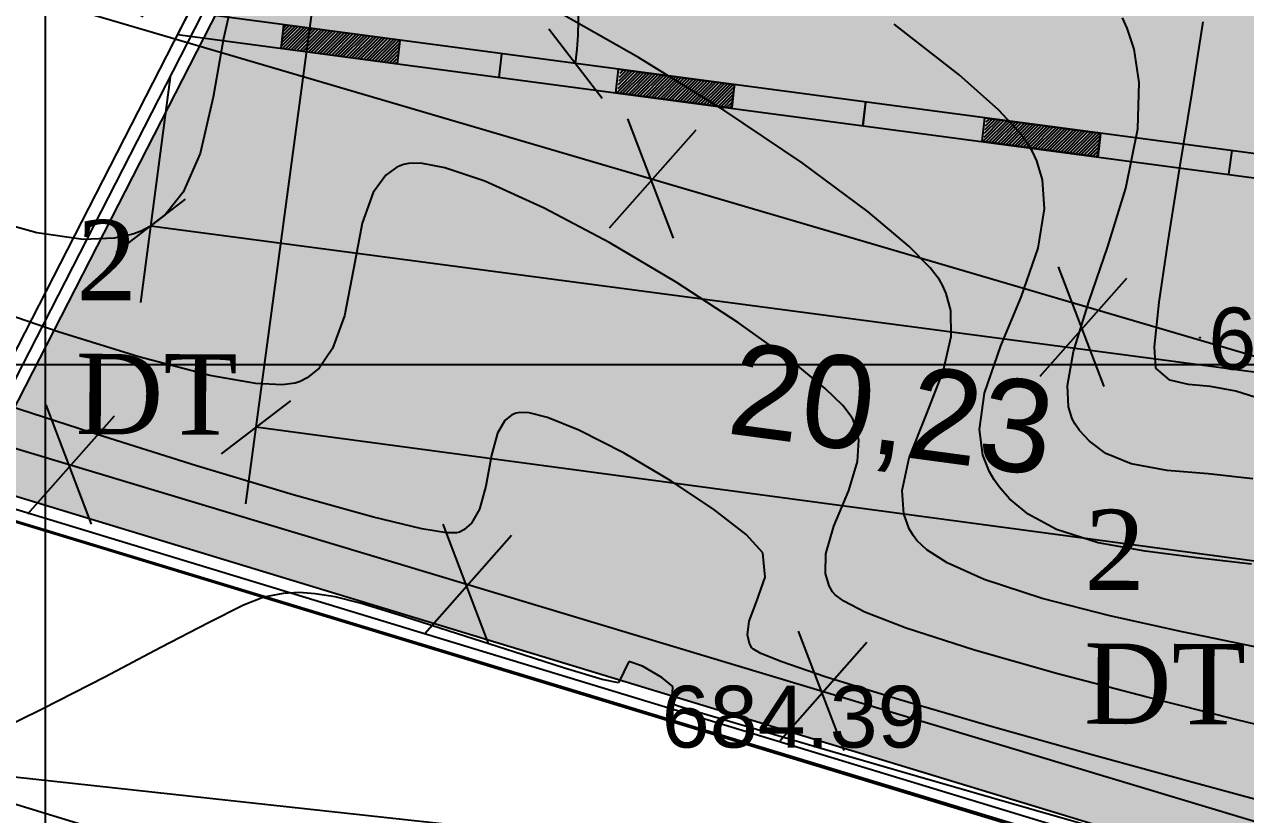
# Model space of a CAD drawing. Header units: feet. Extents: x 3381 to 683417, y 675186 to 4372291.
# Drawn here: x 682640.83 to 682660.59, y 4371935.59 to 4371948.38 of the extents above; entities that cross this region are included whole.
import ezdxf

# ---------------------------------------------------------------- set-up
doc = ezdxf.new("R2010")
doc.units = ezdxf.units.FT
doc.header["$MEASUREMENT"] = 0
doc.header["$PDMODE"] = 34
doc.header["$PDSIZE"] = 0.01
doc.layers.get('0').update_dxf_attribs({"linetype": 'CONTINUOUS'})
doc.layers.get('Defpoints').update_dxf_attribs({"linetype": 'CONTINUOUS'})
for name, color, linetype in [('0_Point_Height', 2, 'CONTINUOUS'), ('0_Point_Point', 7, 'CONTINUOUS'), ('Yazilar', 7, 'CONTINUOUS')]:
    doc.layers.add(name, color=color, linetype=linetype)
for name, color, linetype, lineweight in [('ANA HORIZONTAL', 24, 'CONTINUOUS', 30), ('das tikili', 5, 'CONTINUOUS', 0), ('HORIZANTAL', 24, 'CONTINUOUS', 13), ('km setka', 170, 'CONTINUOUS', 15)]:
    doc.layers.add(name, color=color, linetype=linetype, lineweight=lineweight)
doc.styles.get("Standard").update_dxf_attribs({"font": 'arial.ttf', "height": 1.5})
doc.dimstyles.new('ISO-25', dxfattribs={"dimtxt": 1.5, "dimasz": 1, "dimexe": 1.25, "dimexo": 0.625, "dimtad": 1, "dimtxsty": 'Standard', "dimblk": 'OBLIQUE', "dimcen": 2.5, "dimadec": 0, "dimazin": 0, "dimtfac": 1, "dimtmove": 0, "dimatfit": 3, "dimldrblk": 'OBLIQUE', "dimfxl": 1, "dimarcsym": 0})

# ---------------------------------------------------------------- blocks, each defined once
blk = doc.blocks.new('_Oblique')
at = {"color": 0, "linetype": 'ByBlock', "lineweight": -2}
blk.add_line((-0.5, -0.5), (0.5, 0.5), dxfattribs=at)
blk = doc.blocks.new('*D47')
at = {"color": 0, "lineweight": -2, "transparency": 16777216}
for p, q in [((682639.559, 4371940.221), (682638.048, 4371935.257)), ((682638.412, 4371936.453), (682730.412, 4371908.453)), ((682731.559, 4371912.221), (682730.048, 4371907.257))]:
    blk.add_line(p, q, dxfattribs=at)
at = {"layer": 'Defpoints', "color": 0, "lineweight": 30, "transparency": 16777216}
for p in [(682639.741, 4371940.819), (682731.741, 4371912.819), (682730.412, 4371908.453)]:
    blk.add_point(p, dxfattribs=at)
at = {"color": 0, "lineweight": -2, "transparency": 16777216}
for p, rotation in [((682638.412, 4371936.453), 163.072486935853), ((682730.412, 4371908.453), 343.072486935853)]:
    blk.add_blockref('_Oblique', p, dxfattribs=dict(at, rotation=rotation))
at = {"color": 0, "lineweight": 25, "transparency": 16777216, "insert": (682684.857, 4371923.913), "char_height": 1.5, "attachment_point": 5, "rotation": 343.0725}
blk.add_mtext('96,17', dxfattribs=at)
blk = doc.blocks.new('*D50')
at = {"color": 0, "lineweight": -2, "transparency": 16777216}
for p, q in [((682682.185, 4372025.104), (682678.574, 4372026.952)), ((682679.687, 4372026.383), (682636.687, 4371942.383)), ((682639.185, 4371941.104), (682635.574, 4371942.952))]:
    blk.add_line(p, q, dxfattribs=at)
at = {"layer": 'Defpoints', "color": 0, "lineweight": 30, "transparency": 16777216}
for p in [(682682.741, 4372024.819), (682636.687, 4371942.383), (682639.741, 4371940.819)]:
    blk.add_point(p, dxfattribs=at)
at = {"color": 0, "lineweight": -2, "transparency": 16777216}
for p, rotation in [((682679.687, 4372026.383), 62.89187712919826), ((682636.687, 4371942.383), 242.8918771291982)]:
    blk.add_blockref('_Oblique', p, dxfattribs=dict(at, rotation=rotation))
at = {"color": 0, "lineweight": 25, "transparency": 16777216, "insert": (682656.475, 4371984.388), "char_height": 1.5, "attachment_point": 5, "rotation": 62.8919}
blk.add_mtext('94,37', dxfattribs=at)
blk = doc.blocks.new('*D68')
at = {"color": 0, "lineweight": -2, "transparency": 16777216}
for p, q in [((682645.937, 4371952.028), (682644.406, 4371940.624)), ((682665.992, 4371949.335), (682664.46, 4371937.931)), ((682664.627, 4371939.17), (682644.572, 4371941.863))]:
    blk.add_line(p, q, dxfattribs=at)
at = {"layer": 'Defpoints', "color": 0, "lineweight": 30, "transparency": 16777216}
for p in [(682646.021, 4371952.647, -452.353), (682666.075, 4371949.954, 43.361), (682644.572, 4371941.863)]:
    blk.add_point(p, dxfattribs=at)
at = {"color": 0, "lineweight": -2, "transparency": 16777216}
for p, rotation in [((682644.572, 4371941.863), 172.3520903646151), ((682664.627, 4371939.17), 352.3520903646152)]:
    blk.add_blockref('_Oblique', p, dxfattribs=dict(at, rotation=rotation))
at = {"color": 0, "lineweight": 25, "transparency": 16777216, "insert": (682654.846, 4371942.023), "char_height": 1.5, "attachment_point": 5, "rotation": 352.3521}
blk.add_mtext('20,23', dxfattribs=at)
blk = doc.blocks.new('*D83')
at = {"color": 0, "lineweight": -2, "transparency": 16777216}
for p, q in [((682665.454, 4371950.024), (682635.359, 4371953.309)), ((682636.602, 4371953.174), (682634.819, 4371936.839)), ((682663.67, 4371933.689), (682633.576, 4371936.975))]:
    blk.add_line(p, q, dxfattribs=at)
at = {"layer": 'Defpoints', "color": 0, "lineweight": 30, "transparency": 16777216}
for p in [(682666.075, 4371949.956, 43.361), (682634.819, 4371936.839), (682664.292, 4371933.622, 684.5)]:
    blk.add_point(p, dxfattribs=at)
at = {"color": 0, "lineweight": -2, "transparency": 16777216}
for p, rotation in [((682636.602, 4371953.174), 83.76950340475567), ((682634.819, 4371936.839), 263.7695034047557)]:
    blk.add_blockref('_Oblique', p, dxfattribs=dict(at, rotation=rotation))
at = {"color": 0, "lineweight": 25, "transparency": 16777216, "insert": (682634.445, 4371946.236), "char_height": 1.5, "attachment_point": 5, "rotation": 83.7695}
blk.add_mtext('{\\fArial|b0|i0|c238|p34;16.50}', dxfattribs=at)
blk = doc.blocks.new('*D26')
at = {"color": 0, "lineweight": -2, "transparency": 16777216}
for p, q in [((682677.794, 4372016.966), (682670.881, 4372020.505)), ((682636.947, 4371951.473), (682671.994, 4372019.936)), ((682642.748, 4371948.503), (682635.834, 4371952.042))]:
    blk.add_line(p, q, dxfattribs=at)
at = {"layer": 'Defpoints', "color": 0, "lineweight": 30, "transparency": 16777216}
for p in [(682671.994, 4372019.936), (682678.351, 4372016.681), (682643.304, 4371948.218)]:
    blk.add_point(p, dxfattribs=at)
at = {"color": 0, "lineweight": -2, "transparency": 16777216}
for p, rotation in [((682671.994, 4372019.936), 62.89187712935262), ((682636.947, 4371951.473), 242.8918771293526)]:
    blk.add_blockref('_Oblique', p, dxfattribs=dict(at, rotation=rotation))
at = {"color": 0, "lineweight": 25, "transparency": 16777216, "insert": (682654.465, 4371988.746), "char_height": 1.5, "attachment_point": 5, "rotation": 62.8919}
blk.add_mtext('{\\fArial|b0|i0|c238|p34;77.0}', dxfattribs=at)
blk = doc.blocks.new('*D29')
at = {"color": 0, "lineweight": -2, "transparency": 16777216}
for p, q in [((682643.187, 4371947.529), (682642.704, 4371943.882)), ((682642.868, 4371945.121), (682740.488, 4371932.197)), ((682740.807, 4371934.606), (682740.324, 4371930.958))]:
    blk.add_line(p, q, dxfattribs=at)
at = {"layer": 'Defpoints', "color": 0, "lineweight": 30, "transparency": 16777216}
for p in [(682643.269, 4371948.149), (682740.889, 4371935.225), (682740.488, 4371932.197)]:
    blk.add_point(p, dxfattribs=at)
at = {"color": 0, "lineweight": -2, "transparency": 16777216}
for p, rotation in [((682642.868, 4371945.121), 172.4585361197717), ((682740.488, 4371932.197), 352.4585361197717)]:
    blk.add_blockref('_Oblique', p, dxfattribs=dict(at, rotation=rotation))
at = {"color": 0, "lineweight": 25, "transparency": 16777216, "insert": (682691.86, 4371940.038), "char_height": 1.5, "attachment_point": 5, "rotation": 352.4585}
blk.add_mtext('{\\fArial|b0|i0|c238|p34;98.50}', dxfattribs=at)
blk = doc.blocks.new('*D31')
at = {"color": 0, "lineweight": -2, "transparency": 16777216}
blk.add_line((682646.404, 4371953.33), (682647.179, 4371954.843), dxfattribs=at)
blk.add_arc((682643.941, 4371948.521), 5.853, 352.4341, 62.879, dxfattribs=at)
at = {"layer": 'Defpoints', "color": 0, "lineweight": 30, "transparency": 16777216}
for p in [(682646.119, 4371952.774), (682645.258, 4371951.092), (682649.57, 4371950.126), (682643.941, 4371948.521), (682740.595, 4371935.683)]:
    blk.add_point(p, dxfattribs=at)
at = {"color": 0, "lineweight": -2, "transparency": 16777216}
for p, rotation in [((682646.609, 4371953.73), 152.8790078084072), ((682649.743, 4371947.75), 262.4341392842104)]:
    blk.add_blockref('_Oblique', p, dxfattribs=dict(at, rotation=rotation))
at = {"color": 0, "lineweight": 25, "transparency": 16777216, "insert": (682650.357, 4371951.883), "char_height": 1.5, "attachment_point": 5, "rotation": 297.6566}
blk.add_mtext('70°', dxfattribs=at)
blk = doc.blocks.new('*D32')
at = {"color": 0, "lineweight": -2, "transparency": 16777216}
blk.add_arc((682740.56, 4371935.687), 7.21, 68.4429, 172.4341, dxfattribs=at)
at = {"layer": 'Defpoints', "color": 0, "lineweight": 30, "transparency": 16777216}
for p in [(682763.481, 4371993.705), (682643.941, 4371948.521), (682738.925, 4371942.709), (682740.595, 4371935.683), (682731.623, 4371913.064)]:
    blk.add_point(p, dxfattribs=at)
at = {"color": 0, "lineweight": -2, "transparency": 16777216}
for p, rotation in [((682743.209, 4371942.393), 338.4429207151824), ((682733.413, 4371936.637), 262.434139284192)]:
    blk.add_blockref('_Oblique', p, dxfattribs=dict(at, rotation=rotation))
at = {"color": 0, "lineweight": 25, "transparency": 16777216, "insert": (682736.203, 4371943.103), "char_height": 1.5, "attachment_point": 5, "rotation": 30.4385}
blk.add_mtext('104°', dxfattribs=at)

msp = doc.modelspace()

# ---------------------------------------------------------------- hatches: boundary and pattern name
at = {"lineweight": 25}
h = msp.add_hatch(dxfattribs=at)
h.set_pattern_fill('GRASS', color=3)
h.set_pattern_definition([(90, (1845.1116, -2920.28305), (-0.707106781, 0.707106781), [0.1875, -1.226713563]), (45, (1845.1116, -2920.283), (-0.70710678119, 0.70710678119), [0.1875, -0.8125]), (135, (1845.1116, -2920.283), (-0.70710678119, -0.70710678119), [0.1875, -0.8125])])
edge = h.paths.add_edge_path(flags=16)
edge.add_arc((682658.082, 4371956.212), 3.56, 0, 360)
edge = h.paths.add_edge_path()
edge.add_line((682660.874, 4371958.42), (682665.412, 4371957.812))
edge.add_line((682665.412, 4371957.812), (682665.799, 4371960.701))
edge.add_line((682665.799, 4371960.701), (682658.472, 4371961.691))
edge.add_line((682658.472, 4371961.691), (682660.613, 4371977.547))
edge.add_line((682660.613, 4371977.547), (682668.986, 4371976.416))
edge.add_line((682668.986, 4371976.416), (682669.713, 4371981.799))
edge.add_line((682669.713, 4371981.799), (682665.061, 4371982.471))
edge.add_line((682665.061, 4371982.471), (682665.875, 4371988.112))
edge.add_line((682665.875, 4371988.112), (682673.997, 4371986.959))
edge.add_line((682673.997, 4371986.959), (682677.743, 4372014.074))
edge.add_line((682677.743, 4372014.074), (682677.836, 4372014.764))
edge.add_line((682677.836, 4372014.764), (682677.566, 4372014.27))
edge.add_line((682677.566, 4372014.27), (682640.028, 4371940.941))
edge.add_line((682640.028, 4371940.941), (682731.623, 4371913.064))
edge.add_line((682731.623, 4371913.064), (682763.481, 4371993.705))
edge.add_line((682763.481, 4371993.705), (682756.37, 4371996.426))
edge.add_line((682756.37, 4371996.426), (682754.616, 4371991.842))
edge.add_line((682754.616, 4371991.842), (682746.252, 4371994.776))
edge.add_arc((682905.681, 4371929.891), 172.127, 157.85455, 159.31778)
edge.add_line((682744.647, 4371990.683), (682758.012, 4371988.887))
edge.add_line((682758.012, 4371988.887), (682757.27, 4371983.639))
edge.add_line((682757.27, 4371983.639), (682743.941, 4371985.446))
edge.add_arc((682744.241, 4371982.305), 3.155, 95.4615, 167.5925)
edge.add_line((682741.16, 4371982.983), (682741.16, 4371982.028))
edge.add_line((682741.16, 4371982.028), (682742.827, 4371982.421))
edge.add_line((682742.827, 4371982.421), (682748.418, 4371981.442))
edge.add_line((682748.418, 4371981.442), (682746.468, 4371968.259))
edge.add_line((682746.468, 4371968.259), (682746.249, 4371968.259))
edge.add_line((682746.249, 4371968.259), (682741.16, 4371968.976))
edge.add_line((682741.16, 4371968.976), (682741.771, 4371974.344))
edge.add_line((682741.771, 4371974.344), (682746.874, 4371973.645))
edge.add_line((682746.874, 4371973.645), (682747.225, 4371976.207))
edge.add_line((682747.225, 4371976.207), (682742.045, 4371976.917))
edge.add_line((682742.045, 4371976.917), (682742.641, 4371982.005))
edge.add_line((682742.641, 4371982.005), (682741.06, 4371981.796))
edge.add_line((682741.06, 4371981.796), (682739.004, 4371965.83))
edge.add_line((682739.004, 4371965.83), (682747.74, 4371964.621))
edge.add_line((682747.74, 4371964.621), (682746.909, 4371957.265))
edge.add_line((682746.909, 4371957.265), (682738.126, 4371958.481))
edge.add_line((682738.126, 4371958.481), (682737.747, 4371955.83))
edge.add_line((682737.747, 4371955.83), (682731.62, 4371956.634))
edge.add_arc((682731.183, 4371946.643), 10, 87.4993, 110.7786)
edge.add_line((682727.636, 4371955.993), (682737.385, 4371954.567))
edge.add_line((682737.385, 4371954.567), (682736.758, 4371951.072))
edge.add_line((682736.758, 4371951.072), (682733.448, 4371951.598))
edge.add_line((682733.448, 4371951.598), (682733.841, 4371954.672))
edge.add_line((682733.841, 4371954.672), (682731.31, 4371955.007))
edge.add_line((682731.31, 4371955.007), (682730.905, 4371951.945))
edge.add_line((682730.905, 4371951.945), (682727.581, 4371952.385))
edge.add_line((682727.581, 4371952.385), (682727.933, 4371955.482))
edge.add_line((682727.933, 4371955.482), (682727.139, 4371955.789))
edge.add_arc((682731.353, 4371946.431), 10.263, 114.2395, 179.0096)
edge.add_line((682721.091, 4371946.608), (682720.741, 4371943.972))
edge.add_line((682720.741, 4371943.972), (682717.755, 4371944.299))
edge.add_line((682717.755, 4371944.299), (682716.874, 4371939.436))
edge.add_line((682716.874, 4371939.436), (682708.165, 4371940.649))
edge.add_line((682708.165, 4371940.649), (682708.852, 4371945.55))
edge.add_line((682708.852, 4371945.55), (682701.926, 4371946.469))
edge.add_line((682701.926, 4371946.469), (682702.361, 4371949.743))
edge.add_arc((682699.387, 4371950.138), 3, 352.4412, 442.1402)
edge.add_line((682699.797, 4371953.11), (682687.911, 4371954.75))
edge.add_line((682687.911, 4371954.75), (682686.64, 4371945.333))
edge.add_line((682686.64, 4371945.333), (682679.337, 4371946.312))
edge.add_line((682679.337, 4371946.312), (682680.591, 4371955.761))
edge.add_line((682680.591, 4371955.761), (682677.575, 4371956.183))
edge.add_line((682677.575, 4371956.183), (682676.314, 4371946.678))
edge.add_line((682676.314, 4371946.678), (682674.884, 4371946.953))
edge.add_line((682674.884, 4371946.953), (682664.163, 4371948.496))
edge.add_line((682664.163, 4371948.496), (682665.212, 4371956.326))
edge.add_line((682665.212, 4371956.326), (682661.592, 4371956.811))
edge.add_arc((682658.082, 4371956.212), 3.56, 9.688, 38.3434)
h = msp.add_hatch(dxfattribs=at)
h.set_pattern_fill('ANSI31', scale=0.3, angle=-0.0118)
h.set_pattern_definition([(44.9882312419, (-3334.70941, -3947.024556), (-0.0265110571503, 0.02652195031993), [])])
h.paths.add_polyline_path([(682645.035, 4371948.375), (682646.901, 4371948.125), (682646.846, 4371947.743), (682644.974, 4371947.999)])
h = msp.add_hatch(dxfattribs=at)
h.set_pattern_fill('ANSI31', scale=0.3, angle=-0.0118)
h.set_pattern_definition([(44.9882312419, (-3329.29639, -3947.789587), (-0.0265110571503, 0.02652195031993), [])])
h.paths.add_polyline_path([(682650.472, 4371947.649), (682652.31, 4371947.4), (682652.268, 4371947.019), (682650.422, 4371947.274)])
h = msp.add_hatch(dxfattribs=at)
h.set_pattern_fill('ANSI31', scale=0.3, angle=-0.0118)
h.set_pattern_definition([(44.9882312419, (-3323.372183, -3948.576453), (-0.0265110571503, 0.02652195031993), [])])
h.paths.add_polyline_path([(682656.396, 4371946.862), (682658.234, 4371946.613), (682658.192, 4371946.232), (682656.346, 4371946.488)])

# ---------------------------------------------------------------- linework, layer by layer
at = {"color": 7, "lineweight": 25}
for p, q in [((682654.438, 4371947.126), (682654.387, 4371946.743)), ((682660.363, 4371946.339), (682660.311, 4371945.956))]:
    msp.add_line(p, q, dxfattribs=at)
at = {"color": 1, "lineweight": 25}
for p, q in [((682650.295, 4371945.087, 117.053), (682651.697, 4371946.676, 117.053)), ((682650.587, 4371946.856, 814.553), (682651.323, 4371944.923, 117.053)), ((682657.556, 4371944.456, 1035.794), (682658.293, 4371942.523, 338.294)), ((682657.264, 4371942.687, 338.294), (682658.667, 4371944.276, 338.294)), ((682641.173, 4371942.227, 1033.489), (682641.909, 4371940.295, 335.989)), ((682640.88, 4371940.458, 335.989), (682642.283, 4371942.047, 335.989)), ((682647.597, 4371940.293, 1033.444), (682648.333, 4371938.36, 335.944)), ((682647.305, 4371938.524, 335.944), (682648.707, 4371940.113, 335.944)), ((682653.349, 4371938.561, 1033.404), (682654.086, 4371936.628, 335.904)), ((682653.057, 4371936.792, 335.904), (682654.46, 4371938.381, 335.904))]:
    msp.add_line(p, q, dxfattribs=at)
at = {"color": 30, "linetype": 'Continuous', "lineweight": 25}
msp.add_line((682633.997, 4371942.376, 684.685), (682667.198, 4371932.307, 684.313), dxfattribs=at)
at = {"color": 7, "lineweight": 25}
for points in [[(682751.627, 4371998.67), (682764.001, 4371993.934), (682731.859, 4371912.574), (682639.454, 4371940.698), (682682.645, 4372025.07), (682742.284, 4372002.245)], [(682751.484, 4371998.296), (682763.481, 4371993.705), (682731.623, 4371913.064), (682640.028, 4371940.941), (682682.837, 4372024.568), (682742.141, 4372001.872)], [(682742.393, 4372001.805), (682742.568, 4372002.166), (682717.245, 4372011.848), (682678.351, 4372016.681), (682643.305, 4371948.218), (682740.854, 4371935.23), (682756.631, 4371975.146), (682756.272, 4371975.288), (682740.595, 4371935.683), (682643.941, 4371948.521), (682678.63, 4372016.248), (682717.144, 4372011.474), (682742.393, 4372001.805)], [(682645.017, 4371948.373), (682644.974, 4371947.994)], [(682646.9, 4371948.123), (682646.857, 4371947.744)], [(682648.547, 4371947.904), (682648.504, 4371947.525)], [(682650.441, 4371947.657), (682652.315, 4371947.408), (682652.264, 4371947.024), (682650.398, 4371947.272), (682650.441, 4371947.657)], [(682652.313, 4371947.397), (682652.271, 4371947.018)], [(682654.438, 4371947.121), (682654.395, 4371946.742)], [(682656.366, 4371946.87), (682658.239, 4371946.621), (682658.188, 4371946.237), (682656.322, 4371946.485), (682656.366, 4371946.87)], [(682658.238, 4371946.61), (682658.195, 4371946.231)]]:
    msp.add_lwpolyline(points, dxfattribs=at)
at = {"color": 1, "lineweight": 25}
msp.add_lwpolyline([(682639.741, 4371940.819), (682682.741, 4372024.819), (682763.741, 4371993.819), (682731.741, 4371912.819)], close=True, dxfattribs=at)
at = {"layer": '0_Point_Point', "lineweight": 25}
for p in [(682659.849, 4371943.312, 687.773), (682651.002, 4371937.192, 684.391)]:
    msp.add_point(p, dxfattribs=at)
at = {"layer": 'ANA HORIZONTAL', "color": 32, "lineweight": 25}
for p, q in [((682641.901, 4371941.775, 685), (682640.149, 4371942.341, 685)), ((682648.599, 4371941.971, 685), (682648.479, 4371941.768, 685)), ((682648.712, 4371942.062, 685), (682648.599, 4371941.971, 685)), ((682648.782, 4371942.091, 685), (682648.712, 4371942.062, 685)), ((682648.841, 4371942.103, 685), (682648.782, 4371942.091, 685)), ((682648.992, 4371942.096, 685), (682648.841, 4371942.103, 685)), ((682649.292, 4371942.021, 685), (682648.992, 4371942.096, 685)), ((682649.798, 4371941.817, 685), (682649.292, 4371942.021, 685)), ((682643.612, 4371941.238, 685), (682641.901, 4371941.775, 685)), ((682648.479, 4371941.768, 685), (682648.382, 4371941.412, 685)), ((682650.53, 4371941.443, 685), (682649.798, 4371941.817, 685)), ((682648.382, 4371941.412, 685), (682648.294, 4371940.91, 685)), ((682651.288, 4371940.995, 685), (682650.53, 4371941.443, 685)), ((682645.174, 4371940.767, 685), (682643.612, 4371941.238, 685)), ((682651.977, 4371940.535, 685), (682651.288, 4371940.995, 685)), ((682646.476, 4371940.405, 685), (682645.174, 4371940.767, 685)), ((682648.294, 4371940.91, 685), (682648.19, 4371940.537, 685)), ((682648.19, 4371940.537, 685), (682648.061, 4371940.312, 685)), ((682647.258, 4371940.219, 685), (682646.476, 4371940.405, 685)), ((682652.504, 4371940.125, 685), (682651.977, 4371940.535, 685)), ((682647.655, 4371940.154, 685), (682647.258, 4371940.219, 685)), ((682647.817, 4371940.151, 685), (682647.655, 4371940.154, 685)), ((682647.865, 4371940.162, 685), (682647.817, 4371940.151, 685)), ((682647.939, 4371940.202, 685), (682647.865, 4371940.162, 685)), ((682648.061, 4371940.312, 685), (682647.939, 4371940.202, 685)), ((682652.774, 4371939.829, 685), (682652.504, 4371940.125, 685)), ((682652.815, 4371939.436, 685), (682652.774, 4371939.829, 685)), ((682652.673, 4371939.034, 685), (682652.815, 4371939.436, 685)), ((682652.555, 4371938.722, 685), (682652.673, 4371939.034, 685)), ((682652.527, 4371938.5, 685), (682652.555, 4371938.722, 685)), ((682652.559, 4371938.361, 685), (682652.527, 4371938.5, 685)), ((682652.595, 4371938.294, 685), (682652.559, 4371938.361, 685)), ((682652.623, 4371938.268, 685), (682652.595, 4371938.294, 685)), ((682652.744, 4371938.2, 685), (682652.623, 4371938.268, 685)), ((682653.08, 4371938.063, 685), (682652.744, 4371938.2, 685)), ((682653.782, 4371937.823, 685), (682653.08, 4371938.063, 685)), ((682654.991, 4371937.45, 685), (682653.782, 4371937.823, 685)), ((682656.472, 4371937.019, 685), (682654.991, 4371937.45, 685)), ((682658.122, 4371936.556, 685), (682656.472, 4371937.019, 685)), ((682659.836, 4371936.084, 685), (682658.122, 4371936.556, 685)), ((682661.511, 4371935.63, 685), (682659.836, 4371936.084, 685))]:
    msp.add_line(p, q, dxfattribs=at)
at = {"layer": 'ANA HORIZONTAL', "color": 32, "lineweight": 25, "elevation": 687.5}
msp.add_lwpolyline([(682660.856, 4371942.312), (682660.429, 4371942.444), (682660.021, 4371942.522), (682659.662, 4371942.553), (682659.363, 4371942.624), (682659.135, 4371942.818), (682659.111, 4371943.166), (682659.186, 4371943.887), (682659.332, 4371944.876), (682659.52, 4371946.031), (682659.719, 4371947.247), (682659.901, 4371948.422)], dxfattribs=at)
at = {"layer": 'das tikili', "color": 1, "lineweight": 25}
for p, q in [((682637.695, 4371949.787, 686.974), (682668.808, 4371940.642, 167.929)), ((682634.233, 4371943.461, 684.746), (682670.563, 4371932.522, 684.493))]:
    msp.add_line(p, q, dxfattribs=at)
at = {"layer": 'HORIZANTAL', "color": 32, "linetype": 'Continuous', "lineweight": 25}
for p, q in [((682644.248, 4371949.034, 686), (682644.046, 4371948.155, 686)), ((682650.764, 4371947.845, 686), (682649.356, 4371948.642, 686)), ((682655.952, 4371947.564, 686.5), (682654.901, 4371948.388, 686.5)), ((682644.046, 4371948.155, 686), (682643.883, 4371947.205, 686)), ((682652.145, 4371946.993, 686), (682650.764, 4371947.845, 686)), ((682656.592, 4371946.991, 686.5), (682655.952, 4371947.564, 686.5)), ((682643.883, 4371947.205, 686), (682643.668, 4371946.294, 686)), ((682653.412, 4371946.141, 686), (682652.145, 4371946.993, 686)), ((682656.933, 4371946.625, 686.5), (682656.592, 4371946.991, 686.5)), ((682657.086, 4371946.417, 686.5), (682656.933, 4371946.625, 686.5)), ((682643.668, 4371946.294, 686), (682643.396, 4371945.669, 686)), ((682657.139, 4371946.324, 686.5), (682657.086, 4371946.417, 686.5)), ((682657.208, 4371946.172, 686.5), (682657.139, 4371946.324, 686.5)), ((682646.853, 4371946.07, 685.5), (682646.672, 4371945.943, 685.5)), ((682646.959, 4371946.113, 685.5), (682646.853, 4371946.07, 685.5)), ((682647.04, 4371946.131, 685.5), (682646.959, 4371946.113, 685.5)), ((682647.241, 4371946.134, 685.5), (682647.04, 4371946.131, 685.5)), ((682647.628, 4371946.062, 685.5), (682647.241, 4371946.134, 685.5)), ((682654.481, 4371945.347, 686), (682653.412, 4371946.141, 686)), ((682657.299, 4371945.865, 686.5), (682657.208, 4371946.172, 686.5)), ((682646.672, 4371945.943, 685.5), (682646.469, 4371945.663, 685.5)), ((682648.275, 4371945.843, 685.5), (682647.628, 4371946.062, 685.5)), ((682649.238, 4371945.409, 685.5), (682648.275, 4371945.843, 685.5)), ((682657.334, 4371945.396, 686.5), (682657.299, 4371945.865, 686.5)), ((682643.396, 4371945.669, 686), (682643.104, 4371945.299, 686)), ((682646.469, 4371945.663, 685.5), (682646.293, 4371945.163, 685.5)), ((682641.025, 4371945.007, 686), (682640.006, 4371945.295, 686)), ((682643.104, 4371945.299, 686), (682642.855, 4371945.111, 686)), ((682650.297, 4371944.847, 685.5), (682649.238, 4371945.409, 685.5)), ((682655.136, 4371944.792, 686), (682654.481, 4371945.347, 686)), ((682657.233, 4371944.762, 686.5), (682657.334, 4371945.396, 686.5)), ((682642.855, 4371945.111, 686), (682642.713, 4371945.038, 686)), ((682646.293, 4371945.163, 685.5), (682646.152, 4371944.422, 685.5)), ((682641.778, 4371944.902, 686), (682641.025, 4371945.007, 686)), ((682642.281, 4371944.92, 686), (682641.778, 4371944.902, 686)), ((682642.578, 4371944.987, 686), (682642.281, 4371944.92, 686)), ((682642.713, 4371945.038, 686), (682642.578, 4371944.987, 686)), ((682651.373, 4371944.211, 685.5), (682650.297, 4371944.847, 685.5)), ((682655.483, 4371944.441, 686), (682655.136, 4371944.792, 686)), ((682656.955, 4371943.966, 686.5), (682657.233, 4371944.762, 686.5)), ((682646.152, 4371944.422, 685.5), (682646.004, 4371943.667, 685.5)), ((682655.634, 4371944.245, 686), (682655.483, 4371944.441, 686)), ((682652.384, 4371943.554, 685.5), (682651.373, 4371944.211, 685.5)), ((682655.684, 4371944.159, 686), (682655.634, 4371944.245, 686)), ((682655.744, 4371944.024, 686), (682655.684, 4371944.159, 686)), ((682655.817, 4371943.749, 686), (682655.744, 4371944.024, 686)), ((682656.624, 4371943.179, 686.5), (682656.955, 4371943.966, 686.5)), ((682641.373, 4371943.406, 685.5), (682640.003, 4371943.874, 685.5)), ((682655.824, 4371943.331, 686), (682655.817, 4371943.749, 686)), ((682646.004, 4371943.667, 685.5), (682645.814, 4371943.134, 685.5)), ((682653.251, 4371942.929, 685.5), (682652.384, 4371943.554, 685.5)), ((682642.679, 4371943.001, 685.5), (682641.373, 4371943.406, 685.5)), ((682655.695, 4371942.765, 686), (682655.824, 4371943.331, 686)), ((682645.814, 4371943.134, 685.5), (682645.596, 4371942.817, 685.5)), ((682656.36, 4371942.414, 686.5), (682656.624, 4371943.179, 686.5)), ((682643.828, 4371942.702, 685.5), (682642.679, 4371943.001, 685.5)), ((682653.786, 4371942.49, 685.5), (682653.251, 4371942.929, 685.5)), ((682645.596, 4371942.817, 685.5), (682645.402, 4371942.66, 685.5)), ((682655.417, 4371942.058, 686), (682655.695, 4371942.765, 686)), ((682644.573, 4371942.569, 685.5), (682643.828, 4371942.702, 685.5)), ((682644.999, 4371942.546, 685.5), (682644.573, 4371942.569, 685.5)), ((682645.208, 4371942.573, 685.5), (682644.999, 4371942.546, 685.5)), ((682645.289, 4371942.6, 685.5), (682645.208, 4371942.573, 685.5)), ((682645.402, 4371942.66, 685.5), (682645.289, 4371942.6, 685.5)), ((682654.069, 4371942.213, 685.5), (682653.786, 4371942.49, 685.5)), ((682656.279, 4371941.828, 686.5), (682656.36, 4371942.414, 686.5)), ((682654.19, 4371942.06, 685.5), (682654.069, 4371942.213, 685.5)), ((682654.229, 4371941.994, 685.5), (682654.19, 4371942.06, 685.5)), ((682654.277, 4371941.882, 685.5), (682654.229, 4371941.994, 685.5)), ((682655.145, 4371941.368, 686), (682655.417, 4371942.058, 686)), ((682654.328, 4371941.655, 685.5), (682654.277, 4371941.882, 685.5)), ((682656.334, 4371941.408, 686.5), (682656.279, 4371941.828, 686.5)), ((682654.309, 4371941.307, 685.5), (682654.328, 4371941.655, 685.5)), ((682655.032, 4371940.839, 686), (682655.145, 4371941.368, 686)), ((682656.441, 4371941.139, 686.5), (682656.334, 4371941.408, 686.5)), ((682654.166, 4371940.838, 685.5), (682654.309, 4371941.307, 685.5)), ((682656.519, 4371941.009, 686.5), (682656.441, 4371941.139, 686.5)), ((682656.597, 4371940.899, 686.5), (682656.519, 4371941.009, 686.5)), ((682653.926, 4371940.259, 685.5), (682654.166, 4371940.838, 685.5)), ((682655.057, 4371940.461, 686), (682655.032, 4371940.839, 686)), ((682656.769, 4371940.702, 686.5), (682656.597, 4371940.899, 686.5)), ((682657.067, 4371940.455, 686.5), (682656.769, 4371940.702, 686.5)), ((682655.143, 4371940.22, 686), (682655.057, 4371940.461, 686)), ((682657.529, 4371940.206, 686.5), (682657.067, 4371940.455, 686.5)), ((682653.793, 4371939.813, 685.5), (682653.926, 4371940.259, 685.5)), ((682655.211, 4371940.104, 686), (682655.143, 4371940.22, 686)), ((682658.202, 4371939.993, 686.5), (682657.529, 4371940.206, 686.5)), ((682655.269, 4371940.028, 686), (682655.211, 4371940.104, 686)), ((682655.427, 4371939.88, 686), (682655.269, 4371940.028, 686)), ((682658.963, 4371939.855, 686.5), (682658.202, 4371939.993, 686.5)), ((682653.787, 4371939.496, 685.5), (682653.793, 4371939.813, 685.5)), ((682655.759, 4371939.667, 686), (682655.427, 4371939.88, 686)), ((682659.796, 4371939.751, 686.5), (682658.963, 4371939.855, 686.5)), ((682660.683, 4371939.644, 686.5), (682659.796, 4371939.751, 686.5)), ((682656.355, 4371939.4, 686), (682655.759, 4371939.667, 686)), ((682653.848, 4371939.296, 685.5), (682653.787, 4371939.496, 685.5)), ((682657.296, 4371939.092, 686), (682656.355, 4371939.4, 686)), ((682645.013, 4371939.172, 684.5), (682644.698, 4371939.114, 684.5)), ((682645.27, 4371939.186, 684.5), (682645.013, 4371939.172, 684.5)), ((682645.529, 4371939.164, 684.5), (682645.27, 4371939.186, 684.5)), ((682645.853, 4371939.117, 684.5), (682645.529, 4371939.164, 684.5)), ((682653.903, 4371939.199, 685.5), (682653.848, 4371939.296, 685.5)), ((682653.945, 4371939.15, 685.5), (682653.903, 4371939.199, 685.5)), ((682644.374, 4371938.982, 684.5), (682643.803, 4371938.697, 684.5)), ((682644.698, 4371939.114, 684.5), (682644.374, 4371938.982, 684.5)), ((682646.259, 4371939.014, 684.5), (682645.853, 4371939.117, 684.5)), ((682646.962, 4371938.799, 684.5), (682646.259, 4371939.014, 684.5)), ((682654.085, 4371939.045, 685.5), (682653.945, 4371939.15, 685.5)), ((682654.426, 4371938.87, 685.5), (682654.085, 4371939.045, 685.5)), ((682658.388, 4371938.809, 686), (682657.296, 4371939.092, 686)), ((682647.833, 4371938.521, 684.5), (682646.962, 4371938.799, 684.5)), ((682655.094, 4371938.61, 685.5), (682654.426, 4371938.87, 685.5)), ((682659.559, 4371938.549, 686), (682658.388, 4371938.809, 686)), ((682643.803, 4371938.697, 684.5), (682643.036, 4371938.296, 684.5)), ((682656.203, 4371938.254, 685.5), (682655.094, 4371938.61, 685.5)), ((682648.744, 4371938.227, 684.5), (682647.833, 4371938.521, 684.5)), ((682660.738, 4371938.308, 686), (682659.559, 4371938.549, 686)), ((682643.036, 4371938.296, 684.5), (682642.125, 4371937.819, 684.5)), ((682649.567, 4371937.964, 684.5), (682648.744, 4371938.227, 684.5)), ((682657.528, 4371937.878, 685.5), (682656.203, 4371938.254, 685.5)), ((682650.605, 4371938.069, 684.5), (682650.525, 4371937.903, 684.5)), ((682650.83, 4371937.996, 684.5), (682650.605, 4371938.069, 684.5)), ((682651.141, 4371937.811, 684.5), (682650.83, 4371937.996, 684.5)), ((682642.125, 4371937.819, 684.5), (682641.123, 4371937.304, 684.5)), ((682650.176, 4371937.781, 684.5), (682649.567, 4371937.964, 684.5)), ((682650.441, 4371937.724, 684.5), (682650.176, 4371937.781, 684.5)), ((682650.525, 4371937.903, 684.5), (682650.441, 4371937.724, 684.5)), ((682651.319, 4371937.664, 684.5), (682651.141, 4371937.811, 684.5)), ((682658.973, 4371937.498, 685.5), (682657.528, 4371937.878, 685.5)), ((682651.312, 4371937.553, 684.5), (682651.319, 4371937.664, 684.5)), ((682651.279, 4371937.411, 684.5), (682651.282, 4371937.463, 684.5)), ((682651.287, 4371937.39, 684.5), (682651.279, 4371937.411, 684.5)), ((682651.282, 4371937.463, 684.5), (682651.312, 4371937.553, 684.5)), ((682651.302, 4371937.383, 684.5), (682651.287, 4371937.39, 684.5)), ((682651.404, 4371937.349, 684.5), (682651.302, 4371937.383, 684.5)), ((682660.443, 4371937.129, 685.5), (682658.973, 4371937.498, 685.5)), ((682641.123, 4371937.304, 684.5), (682640.08, 4371936.79, 684.5)), ((682651.726, 4371937.25, 684.5), (682651.404, 4371937.349, 684.5)), ((682652.436, 4371937.039, 684.5), (682651.726, 4371937.25, 684.5)), ((682653.699, 4371936.67, 684.5), (682652.436, 4371937.039, 684.5)), ((682661.844, 4371936.788, 685.5), (682660.443, 4371937.129, 685.5)), ((682655.28, 4371936.212, 684.5), (682653.699, 4371936.67, 684.5)), ((682657.075, 4371935.694, 684.5), (682655.28, 4371936.212, 684.5)), ((682658.979, 4371935.146, 684.5), (682657.075, 4371935.694, 684.5))]:
    msp.add_line(p, q, dxfattribs=at)
at = {"layer": 'HORIZANTAL', "color": 32, "linetype": 'Continuous', "lineweight": 25, "elevation": 687}
msp.add_lwpolyline([(682660.706, 4371941.026), (682659.979, 4371941.106), (682659.319, 4371941.163), (682658.734, 4371941.269), (682658.327, 4371941.437), (682658.06, 4371941.635), (682657.901, 4371941.811), (682657.827, 4371941.913), (682657.779, 4371941.998), (682657.719, 4371942.192), (682657.705, 4371942.538), (682657.801, 4371943.088), (682658.048, 4371943.891), (682658.358, 4371944.786), (682658.65, 4371945.733), (682658.842, 4371946.692), (682658.867, 4371947.441), (682658.784, 4371947.98), (682658.671, 4371948.323), (682658.594, 4371948.489)], dxfattribs=at)
at = {"layer": 'km setka', "lineweight": 25, "flags": 128}
for points in [[(682641.16, 4372121.703), (682641.16, 4371912.467)], [(682601.007, 4371942.877), (682852.088, 4371942.877)]]:
    msp.add_lwpolyline(points, dxfattribs=at)

# ---------------------------------------------------------------- texts
at = {"layer": '0_Point_Height', "color": 0, "lineweight": 25}
for s, p in [('687.77', (682659.985, 4371942.798, 687.773)), ('684.39', (682651.138, 4371936.678, 684.391))]:
    msp.add_text(s, height=1, dxfattribs=at).set_placement(p)
at = {"layer": 'Yazilar', "lineweight": 25, "char_height": 1.3, "width": 0.10588, "attachment_point": 1, "rotation": 359.7512}
for insert in [(682641.67, 4371945.219), (682657.985, 4371940.53, 686.5)]:
    msp.add_mtext('{\\fTimes New Roman|b0|i0|c0|p18;2 DT}', dxfattribs=dict(at, insert=insert))

# ---------------------------------------------------------------- dimensions: what is measured, and where the dimension line sits
at = {"color": 7, "lineweight": 25}
for base, p1, p2, angle, picture, middle in [((682636.687, 4371942.383), (682682.741, 4372024.819), (682639.741, 4371940.819), 242.8919, '*D50', (682657.834, 4371983.692)), ((682644.572, 4371941.863), (682666.075, 4371949.954, 43.361), (682646.021, 4371952.647, -452.353), 172.3521, '*D68', (682654.643, 4371940.511))]:
    dim = msp.add_linear_dim(base=base, p1=p1, p2=p2, angle=angle, dimstyle='ISO-25', dxfattribs=at)
    dim.commit()
    dim.dimension.update_dxf_attribs({"geometry": picture, "text_midpoint": middle, "dimtype": 161})
at = {"color": 3, "lineweight": 25}
dim = msp.add_linear_dim(base=(682671.994, 4372019.936), p1=(682643.304, 4371948.218), p2=(682678.351, 4372016.681), angle=62.8919, text='{\\fArial|b0|i0|c238|p34;77.0}', dimstyle='ISO-25', dxfattribs=at)
dim.commit()
dim.dimension.update_dxf_attribs({"geometry": '*D26', "text_midpoint": (682655.703, 4371988.112), "dimtype": 161})
for base, line1, line2, picture, middle in [((682738.925, 4371942.709), ((682740.595, 4371935.683), (682643.941, 4371948.521)), ((682763.481, 4371993.705), (682731.623, 4371913.064)), '*D32', (682736.203, 4371943.103)), ((682649.57, 4371950.126), ((682646.119, 4371952.774), (682645.258, 4371951.092)), ((682740.595, 4371935.683), (682643.941, 4371948.521)), '*D31', (682650.357, 4371951.883))]:
    dim = msp.add_angular_dim_2l(base=base, line1=line1, line2=line2, dimstyle='ISO-25', dxfattribs=at)
    dim.commit()
    dim.dimension.update_dxf_attribs({"geometry": picture, "text_midpoint": middle})
at = {"color": 7, "lineweight": 25}
dim = msp.add_linear_dim(base=(682634.819, 4371936.839), p1=(682666.075, 4371949.956, 43.361), p2=(682664.292, 4371933.622, 684.5), angle=263.7695, text='{\\fArial|b0|i0|c238|p34;16.50}', dimstyle='ISO-25', dxfattribs=at)
dim.commit()
dim.dimension.update_dxf_attribs({"geometry": '*D83', "text_midpoint": (682635.828, 4371946.085), "dimtype": 161})
at = {"color": 3, "lineweight": 25}
dim = msp.add_aligned_dim(p1=(682643.269, 4371948.149), p2=(682740.889, 4371935.225), distance=-3.055, text='{\\fArial|b0|i0|c238|p34;98.50}', dimstyle='ISO-25', dxfattribs=at)
dim.commit()
dim.dimension.update_dxf_attribs({"geometry": '*D29', "text_midpoint": (682691.86, 4371940.038)})
at = {"color": 7, "lineweight": 25}
dim = msp.add_aligned_dim(p1=(682639.741, 4371940.819), p2=(682731.741, 4371912.819), distance=-4.564, dimstyle='ISO-25', dxfattribs=at)
dim.commit()
dim.dimension.update_dxf_attribs({"geometry": '*D47', "text_midpoint": (682684.857, 4371923.913)})

doc.saveas('drawing.dxf')
